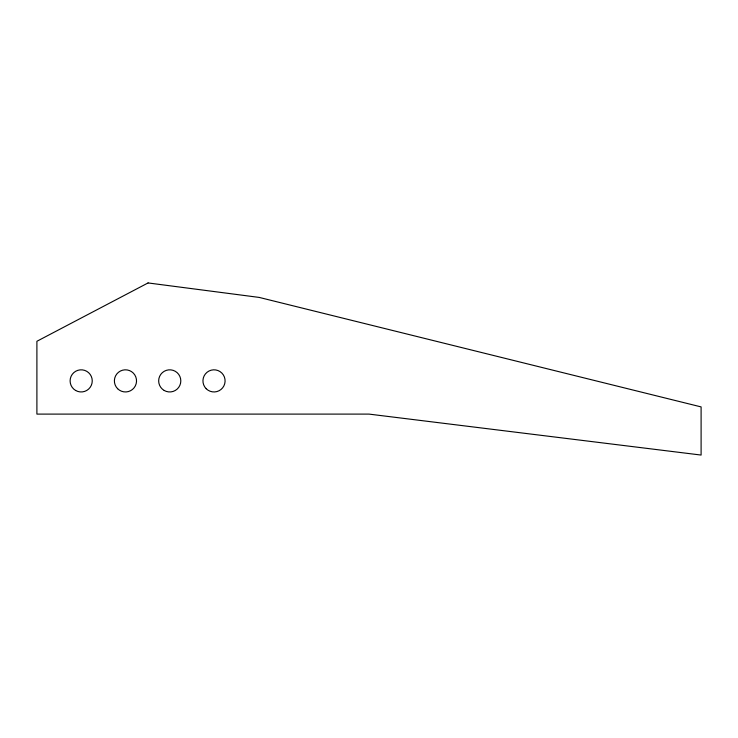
<?xml version="1.0" encoding="UTF-8"?>
<svg xmlns="http://www.w3.org/2000/svg" width="738" height="738" viewBox="0 0 738 738"><rect width="100%" height="100%" fill="white"/><g stroke="black" fill="none" stroke-linecap="round" stroke-linejoin="round"><path stroke-width="1.11" d="M148.061 282.94L36.9 341.279L36.9 414.101L369 414.101L701.1 455.06L701.1 406.906L259.213 297.423L148.061 282.94M75.645 390.476A11.07 11.07 0 0 0 92.25 380.891A11.07 11.07 0 0 0 75.645 371.297A11.07 11.07 0 0 0 75.645 390.476M117.628 388.714A11.07 11.07 0 0 0 136.152 383.751A11.07 11.07 0 0 0 122.591 370.19A11.07 11.07 0 0 0 117.628 388.714M164.205 390.476A11.07 11.07 0 0 0 180.81 380.891A11.07 11.07 0 0 0 164.205 371.297A11.07 11.07 0 0 0 164.205 390.476M206.188 388.714A11.07 11.07 0 0 0 224.712 383.751A11.07 11.07 0 0 0 211.151 370.19A11.07 11.07 0 0 0 206.188 388.714"/></g></svg>
